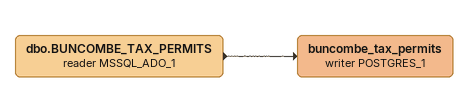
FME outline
dbo.BUNCOMBE_TAX_PERMITS (reader MSSQL_ADO_1)
    -> buncombe_tax_permits (writer POSTGRES_1)
buncombe_tax_permits (writer POSTGRES_1)
